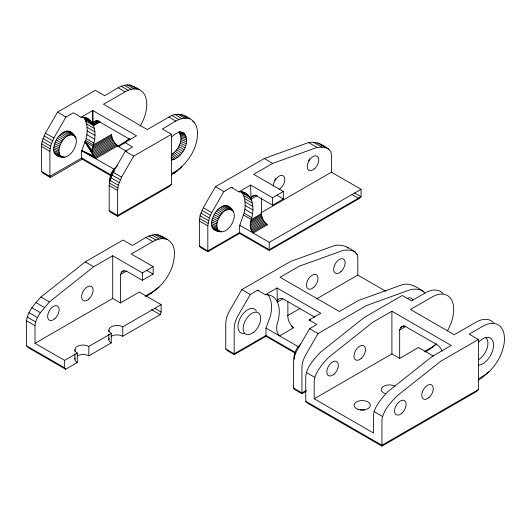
<?xml version="1.0" encoding="UTF-8"?>
<svg xmlns="http://www.w3.org/2000/svg" width="531" height="531" viewBox="0 0 531 531"><rect width="100%" height="100%" fill="white"/><g stroke="black" fill="none" stroke-linecap="round" stroke-linejoin="round"><path stroke-width="0.8" d="M250.911 198.74L251.634 196.955L252.743 195.952L254.986 195.541L256.725 196.012L272.549 205.145L283.348 198.913L283.348 191.485L272.549 197.718L250.665 185.087L250.951 199.165L257.256 195.521M306.228 391.261L301.933 393.743L295.455 390L293.49 388.042L293.49 363.012A19.089 11.018 -60 0 1 297.44 349.71L309.573 328.702L316.894 324.474L309.135 319.987L320.81 313.244L277.049 287.981L277.335 302.059L282.937 298.82M74.884 359.182L74.891 353.679M74.898 351.323L74.898 349.75M145.906 296.51C162.4 287.835 175.827 269.934 174.314 250.632C173.763 241.811 165.061 237.165 157.627 234.748C147.963 233.693 140.449 241.678 132.305 245.395L123.046 240.045L85.252 261.863L40.98 297.028C34.82 303.851 27.605 311.206 26.55 320.784L26.55 345.814L28.508 347.812L65.632 369.244L77.274 362.52L77.287 353.088A8.164 4.719 0.1 0 1 77.287 346.411A8.164 4.719 0.1 0 1 88.836 346.424L111.244 333.488A8.164 4.719 0.1 0 1 111.244 326.811A8.164 4.719 0.1 0 1 122.787 326.824L161.139 304.661L139.255 292.03L120.471 302.942L112.705 298.462L35 343.325L35 325.662L35.604 321.899L37.409 317.525L40.363 312.659L49.423 301.907L93.702 266.741L112.705 255.769L142.354 272.888L153.147 266.655L153.147 274.082L142.354 280.315L126.531 271.182L123.225 270.837L121.433 272.124L120.471 274.494L120.471 302.942M77.274 355.843A8.164 4.719 0.1 0 1 88.816 355.856L88.836 346.424M108.835 339.581L108.848 334.079M108.848 331.716L108.855 330.149M88.816 355.856L111.225 342.92L111.244 333.488M111.225 336.242A8.164 4.719 0.1 0 1 122.774 336.256L122.787 326.824M85.803 117.577C96.23 122.103 96.204 135.631 93.383 144.917C91.823 149.403 91.909 155.211 95.626 158.636L114.158 169.336M190.045 119.017C179.71 115.446 170.809 125.117 162.247 128.947L171.506 134.297L171.506 184.35L169.562 186.361L117.63 216.343L110.614 212.294L109.187 210.575L109.187 185.551L109.844 180.354L113.136 172.25L125.27 151.235L132.591 147.007L124.831 142.527L136.513 135.783L92.746 110.514L92.235 123L84.469 118.519L83.241 116.92M260.827 212.944L331.41 172.19L331.41 154.528L330.806 151.468C325.33 145.587 316.868 140.987 308.538 142.554L264.259 158.517L215.453 186.7L203.32 207.707L200.028 215.812L199.371 221.009L199.371 246.032L201.335 247.997L207.813 251.734L239.587 233.394L269.23 250.506L269.23 242.322L253.214 232.996C249.643 229.558 249.683 223.85 251.309 219.482C253.991 210.455 254.249 197.346 244.433 192.554M175.854 158.59L171.473 154.601C178.184 150.293 184.503 139.374 178.681 132.226L184.011 133.248C191.12 142.514 181.974 158.032 171.367 160.05M53.671 149.138C54.036 141.757 58.529 134.137 65.552 131.336C71.486 129.657 77.314 136.786 76.305 142.481C75.442 148.142 72.11 153.632 67.032 156.426C61.795 158.723 52.981 155.981 53.671 149.138L58.875 151.036L59.744 154.926L62.173 157.043M58.875 151.036C58.888 143.635 66.627 131.21 74.878 136.102M117.776 165.592C112.731 169.23 109.24 175.509 109.764 181.814M211.59 223.704C211.955 216.323 216.456 208.703 223.471 205.909C229.405 204.223 235.233 211.358 234.224 217.053C233.361 222.708 230.029 228.197 224.952 230.992C219.721 233.295 210.907 230.547 211.59 223.704L216.801 225.602L217.67 229.492L220.1 231.609M216.801 225.602C216.814 218.201 224.547 205.782 232.797 210.668M110.846 175.741L82.179 159.187L50.405 177.533L43.389 173.478L41.445 171.467L41.445 146.443L42.108 141.246L45.401 133.142L57.527 112.127L95.321 90.31L104.58 95.653C112.725 91.943 120.238 83.951 129.903 85.006C135.405 87.097 141.79 89.673 144.85 95.062C149.297 105.337 145.375 117.125 140.058 126.298M50.405 177.533L49.894 176.345L49.894 151.315L50.551 146.118L53.843 138.014L65.977 117.006L73.298 112.778L81.064 117.258L86.354 118.035L88.624 119.203M117.63 216.343L117.63 190.423L118.294 185.233L121.586 177.122L133.712 156.114L171.506 134.297M207.813 251.734L207.813 225.887L209.287 217.962L211.769 212.586L223.896 191.572L231.224 187.343L232.598 187.41M82.179 159.187C79.073 150.558 86.181 143.124 86.872 134.668C87.555 129.219 87.316 123.365 84.469 118.519L92.772 124.042L98.401 120.769M239.587 233.394C237.669 223.418 245.541 215.34 245.123 205.451C245.209 200.579 244.439 195.308 241.167 191.492M442.914 293.47A30.652 17.696 -60 0 0 425.112 292.993L411.505 300.851L402.246 295.501L364.452 317.326L320.18 352.484C314.02 359.308 306.805 366.662 305.75 376.24L305.75 401.27L307.708 403.275L381.948 446.133L476.486 391.553L478.431 389.542L478.431 339.488L469.172 334.145L482.779 326.286A30.652 17.696 -60 0 1 504.231 335.366A30.652 17.696 -60 0 1 488.885 371.8L481.132 378.523L478.265 380.176M314.803 377.355L314.199 381.119L314.199 398.781L373.485 433.011L373.485 415.348L374.096 411.585L375.902 407.217L378.855 402.345L382.897 397.095L387.915 391.593L432.194 356.434L451.197 345.455L391.905 311.226L372.901 322.198L328.623 357.363C323.074 363.27 317.505 369.576 314.803 377.355L306.354 372.477M478.431 339.488L440.637 361.306L396.365 396.471C390.205 403.294 382.99 410.649 381.935 420.227L381.948 446.133M98.653 121.367L93.058 124.619C92.733 121.672 96.443 120.033 98.806 121.446L130.447 139.713M122.774 336.256L160.17 314.664L161.139 312.095L161.139 304.661M316.443 298.96L357.794 275.085L357.794 257.422L357.184 254.362C351.714 248.481 343.245 243.882 334.915 245.448L290.643 261.411L241.831 289.594L229.704 310.602A19.089 11.018 -60 0 0 225.748 323.903L225.748 348.933L227.719 350.891L234.198 354.628L265.965 336.289L265.965 328.105L270.438 316.064A33.705 19.461 -60 0 0 267.578 294.34M277.288 301.635L278.012 299.849A9.85 5.688 60 0 1 283.109 298.907L314.757 317.18M314.199 398.781L391.905 353.918L399.67 358.398L399.67 329.95L400.633 327.581L404.011 325.629M259.009 290.238A33.705 19.461 -60 0 0 257.608 290.238L250.28 294.473L238.147 315.48A19.089 11.018 -60 0 0 234.198 328.782L234.198 354.628M424.926 293.47C422.198 288.658 415.873 288.957 411.1 289.435L366.828 305.398L318.016 333.581L305.889 354.589A19.089 11.018 -60 0 0 301.933 367.89L301.933 393.743M139.328 89.732C134.602 87.861 129.365 89.414 125.137 91.817L103.538 104.282L147.306 129.551L168.904 117.085C176.67 111.749 185.438 114.636 192.229 120.278C197.22 124.307 197.95 131.33 197.306 137.297C195.474 153.333 184.23 166.522 171.34 174.984M118.181 146.775C122.508 144.777 125.701 141.346 129.577 138.677M150.917 293.616L152.862 291.605L158.968 287.065M171.367 137.37C174.354 134.064 179.597 130.394 184.011 133.248M269.23 250.506L359.089 198.634L361.053 196.669L361.053 189.308L331.41 172.19M178.934 169.11L174.208 173.332L181.96 166.608M488.885 371.8L485.858 374.309L478.477 378.822M123.192 143.881L129.385 138.837M436.309 344.035L430.117 349.073L425.105 351.967M436.502 343.876L432.061 347.062L424.183 351.608M85.743 121.081L93.509 125.568L99.529 121.34M98.427 121.134L93.058 124.619L84.469 118.519M250.917 220.856L261.524 214.677L261.471 198.023M399.67 358.398L418.455 347.486L433.522 356.182M81.064 117.258L92.746 110.514L93.005 123.889M94.219 121.818L96.244 120.65M93.708 122.389L96.41 120.829M93.303 123.079L97.352 120.743M93.509 125.568L100.233 121.685M127.002 151.222C119.893 148.328 111.862 142.952 111.53 134.436L93.383 144.917L85.624 140.436M111.623 135.538L92.952 146.317L85.099 141.777L93.562 155.868L115.161 143.403M92.646 147.751L111.829 136.679M92.467 149.204L112.141 137.848M112.565 139.016L92.427 150.645L85.099 141.777L93.084 154.694L114.397 142.388M113.09 140.177L92.513 152.058L85.099 141.777L92.739 153.413L113.7 141.312M115.977 144.326L94.146 156.93L81.661 150.638L95.626 158.636L117.736 145.872M116.84 145.155L94.843 157.86L81.661 150.638L93.562 155.868M117.258 146.417L125.137 141.863M171.553 173.63L175.854 171.148M171.506 184.35L117.63 215.453L109.187 210.575M329.001 149.178L326.041 147.724L322.005 147.133L316.98 147.432L272.708 163.395L253.699 174.367L283.348 191.485M167.053 239.468C162.327 237.596 157.09 239.149 152.862 241.552L131.263 254.017L153.147 266.655M231.224 187.343L238.99 191.83L250.665 185.087M252.743 195.952L254.09 195.176M121.433 272.124L124.135 270.564M251.634 196.955L255.006 195.003M120.471 274.494L126.544 270.989M250.519 222.23L261.697 215.785L261.524 214.677M250.313 223.651L261.975 216.92L261.697 215.785M250.24 225.064L262.367 218.068L261.975 216.92M250.3 226.452L262.858 219.203L262.367 218.068M250.486 227.792L263.436 220.319L262.858 219.203M250.805 229.053L264.099 221.381L267.332 224.845L253.214 232.996L239.587 225.204M251.243 230.228L264.836 222.383M251.8 231.284L265.626 223.305M252.464 232.213L266.462 224.128M144.983 296.152L152.862 291.605M269.23 242.322L361.053 189.308M257.608 290.238L265.367 294.725L277.049 287.981M287.211 315.839L300.042 308.431M287.855 301.741L287.902 317.571A9.704 5.602 60 0 0 293.716 327.74L279.598 335.891L265.965 328.105M399.67 329.95L405.744 326.446M306.221 390.444L301.933 392.913L293.49 388.042M478.431 389.542L381.935 445.25L305.75 401.27M261.491 213.635L251.309 219.482L243.543 215.002M35 343.325L64.643 360.376L77.287 353.088M57.328 155.795L59.837 156.021M124.831 142.527L126.205 142.587M238.99 191.83L244.273 192.607L246.55 193.775M180.241 132.007L181.688 132.265M179.206 131.94L182.923 132.617M178.934 131.934L180.334 132.192M179.491 133.016L184.934 134.137M215.254 230.361L221.181 231.835M180.148 134.018L185.671 135.272M180.62 135.213L186.208 136.626M58.529 156.048L63.255 157.269M56.266 155.271L61.218 156.565M214.185 229.837L219.137 231.138M61.37 156.426L64.437 157.242M218.526 230.793L220.83 231.403M55.357 154.481L60.401 155.855M213.283 229.047L218.321 230.427M180.912 136.58L186.54 138.179M54.633 153.446L59.744 154.926M212.553 228.018L217.67 229.492M54.102 152.191L59.266 153.791M212.028 226.764L217.186 228.363M181.005 138.093L186.646 139.885M53.777 150.744L58.974 152.49M211.703 225.317L216.9 227.056M180.912 139.713L186.54 141.724M53.777 147.399L58.974 149.47M211.703 221.971L216.9 224.042M180.62 141.412L186.208 143.655M54.102 145.58L59.266 147.83M212.028 220.146L217.186 222.396M180.148 143.158L185.671 145.633M212.553 218.281L217.67 220.717M54.633 143.715L59.744 146.144M355.378 252.072L352.425 250.619L348.382 250.035L343.365 250.327L299.086 266.29L280.083 277.262L339.375 311.498L358.379 300.519L402.657 284.556C410.344 282.731 416.941 287.337 423.121 291.18M179.491 144.917L184.934 147.618M213.283 216.409L218.321 219.024M55.357 141.843L60.401 144.459M112.964 170.544L114.43 171.321M178.681 146.642L184.011 149.576M214.185 214.577L219.137 217.371M56.266 140.005L61.218 142.806M357.794 275.085L385.825 291.273M265.898 224.022L267.332 224.845M291.585 326.525L293.716 327.74M317.598 142.846L326.041 147.724M313.555 142.262L322.005 147.133M308.538 142.554L316.98 147.432M354.708 193.005L361.053 196.669L269.23 249.683L239.587 232.571L207.813 250.911L199.371 246.032M352.007 194.538L359.089 198.634M264.259 158.517L272.708 163.395M129.903 85.006L136.852 89.022M180.62 114.291L187.569 118.3M192.693 121.26L194.087 122.064M127.188 84.867L134.137 88.876M177.905 114.145L184.854 118.161M124.287 85.292L131.243 89.301M175.011 114.57L181.96 118.586M121.267 86.274L128.217 90.29M171.984 115.559L178.934 119.568M118.187 87.801L125.137 91.817M168.904 117.085L175.854 121.095M277.155 195.342L283.348 198.913M355.777 253.546L357.184 254.362M242.866 191.791L244.273 192.607M241.459 191.366L248.521 195.441M242.395 193.092L250.161 197.572M243.669 195.654L251.428 200.134M244.559 198.601L252.318 203.088M245.043 201.886L252.809 206.373M215.453 186.7L223.896 191.572M245.123 205.451L252.889 209.937M244.791 209.234L252.557 213.721M84.243 117.205L90.595 120.869M244.061 213.17L251.82 217.65M86.633 124.035L94.399 128.515M87.124 127.321L94.883 131.801M57.527 112.127L65.977 117.006M125.27 151.235L133.712 156.114M87.203 130.885L94.963 135.365M86.872 134.668L94.631 139.149M86.135 138.604L93.901 143.085M203.32 207.707L211.769 212.586M201.946 210.362L210.389 215.241M200.837 213.084L209.287 217.962M200.028 215.812L208.477 220.69M199.537 218.473L207.979 223.352M199.371 221.009L207.813 225.887M45.401 133.142L53.843 138.014M113.136 172.25L121.586 177.122M44.02 135.79L52.469 140.669M111.762 174.905L120.212 179.777M110.952 174.911L81.661 157.999L49.894 176.345L41.445 171.467M42.918 138.518L51.361 143.397M110.654 177.626L119.103 182.505M42.108 141.246L50.551 146.118M109.844 180.354L118.294 185.233M41.61 143.908L50.06 148.786M109.353 183.016L117.796 187.894M41.445 146.443L49.894 151.315M109.187 185.551L117.63 190.423M157.627 234.748L164.577 238.758M154.913 234.602L161.862 238.611M152.012 235.027L158.968 239.036M148.992 236.01L155.941 240.025M241.831 289.594L250.28 294.473M309.573 328.702L318.016 333.581M145.912 237.536L152.862 241.552M298.814 346.982L279.598 335.891C275.456 331.902 276.366 325.41 278.204 320.551A33.705 19.461 -60 0 0 277.813 303.028L276.538 300.466A33.705 19.461 -60 0 0 265.367 294.725M295.256 352.372L265.965 335.466L234.198 353.805L225.748 348.933M265.965 336.289L295.176 353.148M146.271 270.113L153.147 274.082M374.096 411.585L382.539 416.463M85.252 261.863L93.702 266.741M154.786 308.425L161.139 312.095M151.594 309.719L160.17 314.664M40.98 297.028L49.423 301.907M35.955 302.531L44.405 307.403M31.92 307.781L40.363 312.659M28.959 312.653L37.409 317.525M27.154 317.02L35.604 321.899M26.55 320.784L35 325.662M26.55 345.814L64.643 367.804L65.632 369.244M112.008 172.13L113.428 172.973M177.719 148.308L182.923 151.461M215.254 212.818L220.1 215.792M57.328 138.252L62.173 141.219M216.449 211.185L221.181 214.312M58.529 136.613L63.255 139.746M111.191 173.783L112.346 174.546M176.631 149.881L181.688 153.24M217.763 209.699L222.363 212.977M59.837 135.133L64.437 138.405M175.436 151.322L180.334 154.873M110.534 175.469L111.663 176.292M219.15 208.404L223.611 211.809M61.224 133.839L65.691 137.237M174.161 152.603L178.894 156.326M220.584 207.322L224.905 210.834M62.665 132.757L66.986 136.268M172.834 153.705L177.387 157.574M222.038 206.486L226.213 210.077M64.112 131.92L68.293 135.511M109.764 178.794L110.866 179.743M223.471 205.909L227.514 209.559M65.552 131.336L69.588 134.987M224.859 205.597L228.761 209.28M66.939 131.031L70.842 134.715M185.279 116.262L186.208 117.159M134.562 86.984L135.956 88.325M162.287 236.72L163.216 237.616M171.168 156.293L174.314 159.346M226.166 205.57L229.943 209.254M68.247 131.004L72.017 134.688M74.898 137.058L76.013 138.16M227.368 205.822L231.025 209.48M69.448 131.257L73.099 134.914M233.454 211.597L229.339 207.136M71.419 132.571L75.535 137.031M228.436 206.347L231.981 209.957M70.51 131.781L74.061 135.385M171.088 158.065L172.807 159.838M320.551 144.299L321.454 145.448M346.935 247.2L347.838 248.342M263.436 220.319L264.099 221.381M72.143 133.606L72.674 134.861M92.746 110.514L92.772 124.042M391.905 311.226L391.905 353.918M272.549 197.718L272.549 205.145M142.354 272.888L142.354 280.315M112.705 255.769L112.705 298.462M111.53 134.436L111.53 136.852M64.643 360.376L64.643 367.804M294.068 359.275A12.392 7.155 -60 0 1 300.785 344.028M407.131 298.555A8.164 4.713 -60 0 1 412.706 300.274M244.141 333.481A13.74 7.932 -60 0 1 240.57 317.472A13.74 7.932 -60 0 1 256.446 311.066M309.135 319.987A33.705 19.461 -60 0 1 310.535 319.987M493.631 322.748A30.652 17.696 -60 0 0 475.829 322.277L454.231 334.742L410.463 309.473L432.061 297.008A30.652 17.696 -60 0 1 452.08 300.898A30.652 17.696 -60 0 1 447.387 330.879M478.292 342.561A15.266 8.815 -60 0 1 493.571 345.084A15.266 8.815 -60 0 1 478.292 365.242M485.606 337.417A13.481 7.786 -60 0 1 487.073 348.356A13.481 7.786 -60 0 1 478.398 359.792M360.137 410.085A8.164 4.713 0 0 1 364.359 410.085M385.327 393.677A8.164 4.713 0 0 1 382.931 386.721A8.164 4.713 0 0 1 395.183 386.256M442.23 351.157A9.85 5.688 60 0 0 437.371 344.904L405.73 326.638A9.85 5.688 60 0 0 400.633 327.581M275.609 178.389A8.164 4.713 -60 0 1 274.686 180.294M309.56 158.782A8.164 4.713 -60 0 1 308.644 160.694M273.279 186.149A8.164 4.713 -60 0 1 279.054 176.153A8.164 4.713 -60 0 1 284.828 179.485A8.164 4.713 -60 0 1 279.054 189.481M77.274 362.52A8.164 4.719 0.1 0 1 75.163 357.96M111.225 342.92A8.164 4.719 0.1 0 1 109.114 338.36M253.891 332.18L249.995 334.43A12.392 7.155 -60 0 1 244.705 321.919A12.392 7.155 -60 0 1 259.181 313.562A12.392 7.155 -60 0 1 253.891 332.18M313.721 287.371A8.164 4.713 -60 0 0 316.31 274.719A8.164 4.713 -60 0 0 306.652 283.288A8.164 4.713 -60 0 0 313.721 287.371M340.882 271.686A8.164 4.713 -60 0 0 343.471 259.042A8.164 4.713 -60 0 0 333.813 267.604A8.164 4.713 -60 0 0 340.882 271.686M358.166 409.355A8.164 4.713 0 0 0 370.406 405.272A8.164 4.713 0 0 0 358.166 401.19A8.164 4.713 0 0 0 358.166 409.355M428.995 397.553A8.164 4.713 -60 0 0 431.584 384.909A8.164 4.713 -60 0 0 421.926 393.471A8.164 4.713 -60 0 0 428.995 397.553M401.834 413.237A8.164 4.713 -60 0 0 404.423 400.593A8.164 4.713 -60 0 0 394.765 409.155A8.164 4.713 -60 0 0 401.834 413.237M361.259 358.445A8.164 4.713 -60 0 0 363.841 345.8A8.164 4.713 -60 0 0 354.19 354.363A8.164 4.713 -60 0 0 361.259 358.445M334.092 374.129A8.164 4.713 -60 0 0 336.681 361.485A8.164 4.713 -60 0 0 327.023 370.047A8.164 4.713 -60 0 0 334.092 374.129M314.498 168.792A8.164 4.713 -60 0 0 317.087 156.147A8.164 4.713 -60 0 0 307.429 164.71A8.164 4.713 -60 0 0 314.498 168.792M88.85 299.072A8.164 4.713 -60 0 0 91.438 286.428A8.164 4.713 -60 0 0 81.781 294.99A8.164 4.713 -60 0 0 88.85 299.072M54.892 318.673A8.164 4.713 -60 0 0 57.481 306.029A8.164 4.713 -60 0 0 47.823 314.591A8.164 4.713 -60 0 0 54.892 318.673"/></g></svg>
